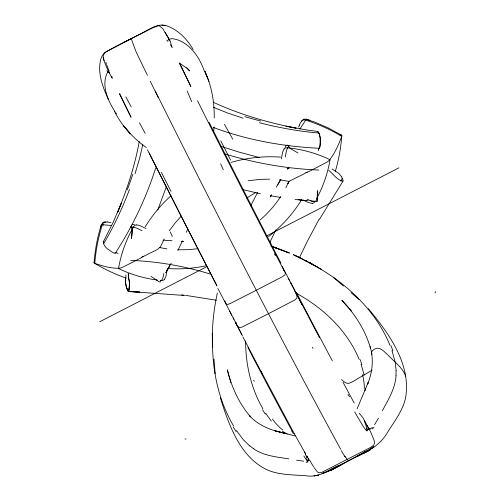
<?xml version="1.0" encoding="UTF-8"?>
<svg xmlns="http://www.w3.org/2000/svg" width="501" height="501" viewBox="0 0 501 501"><rect width="100%" height="100%" fill="white"/><g stroke="black" fill="none" stroke-linecap="round" stroke-linejoin="round"><path stroke-width="0.75" d="M341.444 176.69C341.914 177.673 344.344 181.55 342.145 181.218A3.338 0.382 33.4 0 1 341.557 180.93C336.002 178.838 333.165 173.747 328.725 170.396M212.305 336.002C212.487 321.554 214.265 307.138 217.34 293.029M112.262 78.406C108.598 71.775 105.085 64.905 103.225 57.546C102.68 54.014 105.874 51.628 108.773 50.438C118.555 45.165 128.438 40.086 138.32 34.989C147.776 30.924 157.683 21.499 168.618 26.559C179.239 30.868 187.361 39.723 193.123 49.411M128.337 273.471L128.35 276.972L129.296 280.823L129.408 284.474L128.694 291.588L127.893 290.649M214.253 117.948C214.434 101.985 211.679 85.84 204.828 71.336L207.289 77.361M212.662 336.196C211.566 367.158 217.647 398.971 233.504 425.85M128.312 274.241C128.099 278.487 130.241 282.451 129.314 286.766M132.126 232.389L132.082 228.18L131.35 225.262L132.176 229.721L131.487 238.651L132.07 233.623M132.095 233.197L132.114 232.783M125.757 277.892C123.797 279.827 129.039 299.498 129.289 287.198M125.914 274.93L125.619 282.714L126.214 286.472M213.67 132.352L214.015 126.935M318.423 150.507L318.667 147.97L318.473 149.799M405.653 376.195C402.704 367.609 393.936 361.465 387.799 354.858C384.705 352.322 381.862 348.339 377.541 348.17C374.667 348.596 370.107 350.957 371.961 354.476M94.069 262.568C95.134 249.73 97.382 236.697 101.465 224.598M364.985 390.755L365.179 388.613M288.895 181.349L287.912 183.566L288.895 181.349L302.717 174.592A18.8 3.545 -27.4 0 0 303.75 174.035A23.935 4.515 -27.4 0 0 307.332 171.987M396.053 375.681C395.251 388.551 388.288 399.66 382.382 410.72M347.957 460.406L344.726 456.085M167.209 269.344L166.169 275.218A28.544 28.031 -22.9 0 1 165.762 276.74L164.51 279.32M281.374 158.942L282.414 153.068A28.544 28.031 -22.9 0 1 282.821 151.546L284.073 148.966M285.301 156.976L285.42 156.199A22.846 4.409 -79.2 0 1 285.626 154.953L286.265 151.778A6.256 1.19 -79.1 0 1 286.735 150.024A6.645 1.24 -79 0 1 287.449 148.133M368.874 429.576L368.16 427.835M163.84 273.54L163.821 273.652A22.846 8.717 -84.9 0 1 163.608 274.886L162.881 277.836A6.256 2.373 -84.8 0 1 162.268 279.245A6.645 2.505 -84.6 0 1 161.253 280.416L160.389 280.654M139.24 141.514C134.894 165.894 126.991 189.516 117.603 212.38L121.405 203.037L113.032 222.626L103.331 241.826C103.431 244.475 105.11 246.993 107.108 248.653A3.338 0.332 33.3 0 0 107.79 249.16C109.556 249.811 114.378 254.708 115.186 252.817M141.639 257.213A23.935 4.515 -27.4 0 0 145.365 255.504A18.8 3.545 -27.4 0 0 146.417 254.996C150.181 252.661 157.759 250.118 159.562 247.569M142.729 144.858L139.56 158.56L135.051 173.747M317.571 131.901C319.2 131.613 320.058 136.66 320.258 138.476C320.126 141.658 320.515 145.547 319.469 148.296C320.177 146.129 320.884 138.965 319.607 135.107M100.275 228.149L101.321 224.636M308.985 460.244L308.29 458.578M155.711 167.891C146.148 198.083 132.345 226.922 115.142 253.5M166.157 187.211L157.79 210.025M298.677 127.047L298.878 126.471M317.039 201.377L317.534 190.668C318.448 192.891 316.45 202.035 317.039 201.377L311.171 200.957M299.792 129.195L305.698 120.121A171.079 167.992 -22.9 0 1 341.745 136.372C338.432 144.983 334.693 153.976 328.618 160.965A7.953 1.497 -27.4 0 1 326.47 162.368L316.306 167.754A50.952 9.607 -27.4 0 0 314.271 168.812L308.603 171.68A6.175 1.165 -27.4 0 1 307.213 172.256L305.898 172.67M299.016 126.095L299.379 125.156M129.465 189.528C122.338 208.266 113.84 226.515 103.632 243.78M186.372 232.301L187.593 229.439M317.609 131.757C318.498 131.293 319.112 133.817 319.456 134.644M159.994 247.719L164.253 239.002M357.094 408.81L368.26 382.332L367.653 383.966C372.5 372.224 373.859 358.985 370.151 346.723L370.602 348.59C365.436 330.328 354.952 313.902 341.851 300.299L351.376 310.927M299.51 257.495L307.814 240.355L319.231 219.025M182.508 240.831L177.893 250.381M269.726 242.641L275.882 229.921M288.012 183.341L285.883 187.712M168.674 39.886C171.117 37.469 175.425 39.385 178.237 40.061C191.42 45.259 199.874 58.072 204.276 71.061M287.449 148.158L288.012 147.2M250.581 205.942L257.583 192.559M301.589 121.154L303.6 119.15L306.499 119.288M378.462 418.141L374.573 424.691M166.52 271.555L169.056 266.989M169.776 265.649L165.781 272.738L171.223 263.182M340.799 180.961L342.321 178.275M271.536 194.927L270.352 196.906L271.536 194.964M277.836 184.349L279.013 182.37M279.408 181.706L280.604 179.721M276.251 187.18L281.005 179.452M319.594 219.125L343.116 180.974M285.056 147.294L286.34 145.227M288.338 146.68L288.996 145.647M287.43 169.288L288.632 167.378M145.284 226.746C152.317 215.192 161.04 204.665 171.129 195.647M268.542 236.61C281.6 226.295 293.022 213.839 301.696 199.611M280.773 196.417C275.093 205.222 268.029 213.1 260.144 219.995M373.539 446.353L369.826 450.086L338.119 465.961M108.999 70.403L108.823 71.549L109.324 72.946M103.331 241.826L103.945 241.789M169.344 230.717L175.187 222.92L181.224 216.163M306.161 119.363L314.647 122.05L328.405 128.043M168.518 39.836C171.173 39.328 170.703 45.942 172.25 47.551M317.703 198.816L316.933 199.586M372.425 427.372L370.245 428.887M143.173 256.312L141.902 257.289A6.175 1.165 -27.4 0 1 140.612 258.096L134.976 261.04A50.952 9.607 -27.4 0 0 132.934 262.079L122.657 267.208A7.953 1.497 -27.4 0 1 120.296 268.129C111.704 268.774 102.905 266.156 94.783 263.401A171.079 167.992 -22.9 0 1 102.373 224.698L111.504 225.525M302.247 120.553L300.706 122.413A22.251 21.85 -22.9 0 0 299.385 125.156M315.336 201.12L314.985 201.327A6.645 2.643 29.6 0 1 313.375 201.483A6.256 2.505 29.9 0 1 311.86 201.195L310.319 200.657M108.736 70.384C100.156 82.909 107.502 100.238 114.967 111.617M341.519 379.677L345.421 382.745L347.982 383.415L349.329 383.184L352.616 381.681L372.143 370.176M255.98 192.365L246.667 198.083M369.237 449.591L373.809 446.998L356.743 456.355L364.647 452.127M358.86 455.265C346.811 461.077 335.695 469.456 322.819 473.282M359.511 454.921L366.619 451.069L364.559 452.246C374.692 448.082 382.946 440.761 388.244 431.186C394.901 420.69 402.766 410.457 405.534 398.088C411.54 364.471 388.626 332.927 368.241 308.578M364.045 453.148L369.826 450.086L356.643 456.799M123.891 42.491L131.531 38.458M130.429 39.034L131.011 38.915L131.525 39.548L136.078 51.803L147.432 75.35M137.142 35.665L153.005 27.687L158.184 25.77L159.744 26.046L162.969 28.958L169.476 39.786M99.762 321.73L206.926 266.607M266.069 236.178L398.978 167.81M137.725 35.377C126.784 40.95 115.725 46.33 105.041 52.398C102.837 54.033 101.716 56.594 100.826 59.105C97.156 72.996 102.799 87.161 108.485 99.661M330.892 469.481L339.227 465.366C328.906 470.201 318.667 477.747 306.612 475.837C294.482 474.773 281.988 475.142 270.333 471.134C240.662 459.561 229.02 425.412 220.24 397.543M330.823 469.518L337.43 466.293M325.418 472.061L322.018 473.645L325.343 472.105M326.677 471.491L331.336 469.337L330.115 469.888M104.734 222.15L107.151 221.974M231.017 162.418C247.074 157.809 263.927 155.899 280.598 157.139M206.631 265.655C193.887 268.455 180.736 269.432 167.716 268.523M248.07 180.817L259.85 179.371L269.613 179.139M197.97 248.665L188.921 249.648L177.742 249.805M306.75 461.152L308.804 460.494A217.653 8.166 67.1 0 1 308.403 460.475M298.02 152.993L290.718 148.766A3.338 0.382 33.4 0 1 290.029 148.24L287.386 144.996M312.229 203.337L309.393 202.855A28.544 28.031 -22.9 0 1 307.915 202.304L303.293 200.156M136.353 224.949L138.314 225.162A23.271 22.852 -22.9 0 1 140.662 225.989L146.073 228.537M339.847 134.932L340.548 134.926A17.836 3.363 -27.4 0 1 341.839 136.322M318.824 170.058C286.71 168.718 254.777 163.138 224.06 153.688M130.673 260.401C157.546 261.39 184.236 266.094 209.944 273.941M319.644 148.309C283.503 146.536 247.3 140.224 213.37 127.442M163.013 240.148L172.087 240.762M128.788 291.494L139.81 292.114L128.381 291.432L184.756 295.509M295.089 199.467L308.234 200.751M181.18 241.438L183.454 241.607L181.944 241.469M369.826 428.95L368.36 427.679M303.694 461.158L296.661 460.219M132.659 227.11L133.711 227.241A6.645 1.077 24.7 0 1 135.639 227.798A6.256 1.033 24.8 0 1 137.287 228.425L142.077 230.648M130.348 226.909L132.076 227.059M318.893 133.047C298.784 131.356 278.869 127.717 259.324 122.726M134.544 224.717L132.239 224.498M126.465 287.273L127.054 289.002L129.358 289.252M298.258 199.711L306.036 200.594M181.606 294.851L183.604 295.108M279.339 179.803L288.939 181.393M185.602 295.358L216.419 300.237M317.866 131.475L307.138 130.047L285.946 126.152L296.122 128.212C267.64 122.526 239.478 114.416 213.082 102.185M166.965 248.884L159.763 247.588M287.136 168.248L289.202 168.574M165.768 25.701L161.823 25.056M280.76 197.463L270.496 195.716M288.789 458.866C276.784 456.968 264.09 455.904 253.719 448.896M105.605 221.962L102.993 222.344L101.478 224.749A23.215 0.689 12.2 0 1 101.766 224.742M260.307 193.712L242.121 189.466M259.7 157.602L238.664 152.003L220.979 146.33M110.946 222.682L110.164 222.488A22.251 21.85 -22.9 0 0 107.151 221.968M295.208 435.945L274.354 430.635L284.399 433.165C271.448 430.44 258.234 425.668 249.304 415.423L250.619 416.888C238.964 403.543 231.581 386.935 227.329 369.844L230.886 382.708M243.06 118.186L227.886 113.126L213.426 107.295M306.455 119.144L309.912 120.309M115.549 252.254L118.042 253.581M272.644 246.611L289.597 253.105M276.145 247.976L274.755 247.438L277.592 248.552M289.102 252.855L271.003 246.091L288.989 252.867M310.257 200.638L307.069 199.147M300.093 257.746L293.235 254.652L311.76 263.764M294.5 255.228L302.159 258.773M298.778 257.47L301.295 258.66M301.921 258.973L306.299 261.153M328.637 128.156L341.632 135.22M287.142 433.991L282.351 431.217M307.501 261.741L304.827 260.269L315.561 266.169M308.835 262.474L315.511 266.144M295.183 292.615C322.719 307.401 347.024 330.115 359.161 359.336M318.811 267.872L309.549 262.555L321.16 269.262M179.784 63.383L186.447 67.873L189.647 70.923L186.754 67.641M316.175 266.513C347.901 284.468 376.026 311.165 389.997 345.352M332.013 168.912L338.219 172.983A3.664 0.413 33.4 0 1 339.052 173.628L341.319 176.484M359.261 413.312L362.949 417.759L370.439 431.586A109.606 109.199 -39.1 0 1 371.661 434.392L374.009 440.078L374.516 442.853L373.727 445.095L370.903 447.255L321.554 472.481L319.106 472.762L317.615 472.142L314.058 467.621M146.342 147.538C133.116 138.144 121.831 125.857 114.472 111.341M249.799 446.034L243.511 439.934L236.472 430.584M333.541 277.51L343.467 286.084M351.057 292.64L359.23 299.704M283.892 270.333L285.244 272.619A88.145 16.508 -27.4 0 1 285.276 273.183L284.944 274.867L282.583 276.602L255.573 290.605L230.116 303.587L227.398 304.47L226.014 303.662A88.145 16.508 -27.4 0 1 225.644 303.28L224.936 300.876M151.001 276.327L158.742 281.6A3.338 0.332 33.3 0 0 159.343 281.906L160.339 282.025L160.207 280.817M271.323 421.116L265.649 413.287M294.851 291.313L295.195 291.795M115.737 112.731L116.533 113.846M308.841 458.935L308.541 458.496M295.346 292.02L296.749 294.782A88.426 26.578 -27.5 0 1 296.924 295.621L296.968 298.039L294.738 300.018L267.753 314.071L242.271 327.009L239.422 327.641L237.662 326.107A88.426 26.578 -27.5 0 1 237.148 325.443L217.897 288.501M307.99 457.676L306.894 456.016M367.797 426.833L366.694 425.161M313.613 466.857L312.411 464.89A109.606 109.199 -39.1 0 1 310.852 462.26L309.524 459.924M165.036 32.246L169.72 40.224M367.64 426.99L366.663 425.274M307.764 457.714L306.781 455.979M262.919 408.841C251.032 388.388 245.603 364.559 245.634 341.006M340.642 449.234C276.339 331.199 215.292 211.397 155.279 91.126M305.716 454.1L294.406 433.847M170.472 44.652L171.837 47.119M127.849 290.561L127.054 289.002M354.226 403.073L343.028 382.294M294.363 433.816L260.921 371.103M289.44 280.316L290.862 283.059M233.14 317.928L233.842 319.287M235.251 321.993L235.952 323.345M229.596 311.102L231.725 315.204M282.276 266.488L289.083 279.633M288.726 278.944L289.791 281.005M190.912 86.435L179.289 63.107M131.018 117.109L119.42 93.831M190.768 86.372L179.552 62.894M130.98 117.265L119.745 93.737M204.828 71.336L208.948 81.419M108.792 70.297L106.638 64.654M236.654 324.692L235.896 322.3M361.052 364.208L364.177 375.017M111.698 76.371L112.199 77.793M391.976 350.594L395.145 361.935L396.166 370.746M105.836 62.249L106.387 63.934M126.252 286.591L126.427 287.154M103.225 57.546L104.008 60.721M212.43 339.81L212.681 342.897M213.99 359.123L215.173 373.802M212.418 347.074L212.33 333.134L212.368 343.987M94.702 263.445A17.836 3.363 -27.4 0 1 94.482 261.628M126.058 278.055A171.079 167.992 -22.9 0 1 94.789 263.388M157.308 280.046A127.179 124.887 -22.9 0 1 118.593 268.58M118.537 268.473A127.179 124.887 -22.9 0 1 133.341 227.216M164.56 279.37A4.146 4.071 -22.9 0 1 160.915 280.485M102.448 224.717A3.889 3.82 -22.9 0 1 104.709 222.093M102.104 224.761A18.844 0.564 14.1 0 1 103.544 225.018M133.316 227.197A4.146 4.071 -22.9 0 1 136.341 224.88M341.738 136.36A171.079 167.992 -22.9 0 1 335.275 171.461M302.216 120.497A3.889 3.82 -22.9 0 1 305.673 120.184M305.829 119.758A18.681 0.964 -69.1 0 1 306.224 119.2M329.99 159.706A127.179 124.887 -22.9 0 0 287.668 147.826A4.146 4.071 -22.9 0 0 284.023 148.916M330.046 159.813A127.179 124.887 -22.9 0 1 316.657 198.54M315.267 201.089A4.146 4.071 -22.9 0 1 312.242 203.406M306.355 119.294A23.215 1.102 -67.4 0 1 306.286 119.783M306.543 119.188A22.645 1.102 -66.2 0 1 306.593 119.257M345.158 457.018A230.761 6.438 64.8 0 1 341.3 450.662M150.212 81.243A230.761 2.323 64.3 0 1 158.197 97.344M362.555 374.798A120.741 70.722 21.8 0 1 364.327 388.4M302.36 305.234A220.471 3.119 62.8 0 1 296.761 294.488M296.179 293.217A221.548 3.075 62.8 0 1 290.599 282.476M242.515 336.014A220.816 3.125 62.8 0 1 236.917 325.268M360.025 359.505A160.32 84.306 31.4 0 1 361.872 364.396M390.955 345.584A175.093 87.919 33.1 0 1 392.884 350.844M396.003 370.727A122.707 73.597 13.3 0 1 395.953 375.669M435.645 291.701A171.643 0.977 -63 0 1 435.018 292.928M374.115 427.153A171.173 18.575 -78.3 0 1 372.13 428.881M370.095 429.188A120.516 9.757 -63.3 0 1 369.838 428.919M312.95 348.32A213.965 0.839 54.7 0 1 312.229 347.306M368.586 429.62A214.678 7.985 67 0 1 368.091 429.344M364.196 420.514A217.021 6.037 64.8 0 1 367.095 430.321M332.32 360.808A220.308 2.768 62.7 0 1 296.586 292.86M280.942 263.119A220.033 3.231 62.8 0 1 209.086 122.219M166.802 40.299A217.465 3.206 62.9 0 1 167.998 41.483M232.765 139.197A212.912 8.486 59.5 0 1 224.442 124.329M260.877 121.042A228.531 111.604 2.9 0 1 244.814 116.633M254.345 381.248A205.967 0.833 54.6 0 1 253.638 380.259M304.714 452.034A217.184 5.981 64.7 0 1 307.332 461.246M262.092 373.508A221.004 3.319 62.8 0 1 243.016 337.098M217.027 286.015A219.864 3.263 62.8 0 1 149.21 152.905M216.595 285.144A219.97 2.355 62.8 0 1 147.451 149.862M106.92 70.91A217.566 3.169 62.9 0 1 108.297 72.495M145.215 133.448A213.965 8.511 59.5 0 1 139.428 122.707M131.206 106.851A211.71 13.339 56.6 0 1 125.851 96.837M265.305 414.12A160.32 80.893 -86.4 0 1 262.53 409.705M282.808 430.027A121.179 68.43 -77.7 0 1 272.394 419.105M236.134 431.536A175.093 84.062 -88 0 1 233.122 426.833M253.775 448.783A122.707 71.712 -68.7 0 1 249.893 445.859M186.028 439.064A171.643 1.935 8.5 0 1 184.988 438.914M308.153 461.79A171.173 14.729 24 0 1 306.224 462.323M308.484 460.168A120.516 7.703 8.9 0 1 308.76 460.488M308.741 459.868A213.965 6.983 70.9 0 1 308.66 460.294M293.386 433.666A214.678 1.772 58.6 0 1 291.782 431.117M307.695 461.033A217.991 6.118 63.9 0 1 303.819 455.966M292.189 431.179A220.308 3.626 62.9 0 1 247.92 347.6M241.87 334.63A220.559 3.282 62.8 0 1 235.677 322.738M171.048 191.463A217.465 3.1 62.7 0 1 161.291 172.269M170.29 231.919A212.912 2.323 66.1 0 1 172.363 236.566M132.809 174.279A228.531 114.466 -56.6 0 1 127.216 189.835M368.504 428.818A205.967 6.745 71 0 1 368.448 429.307M349.541 396.836A217.653 1.866 58.5 0 1 347.932 394.287M275.393 255.604A217.184 0.313 60.8 0 1 274.348 253.731M366.751 428.249A218.649 6.043 63.8 0 1 354.733 411.941M319.557 337.824A221.004 3.094 62.8 0 1 301.207 302.773M301.765 303.963A221.292 3.294 62.8 0 1 290.668 282.627M284.067 270.747A219.97 3.144 62.8 0 1 197.494 100.72M230.566 160.044A217.566 3.144 62.7 0 1 220.778 140.8M220.628 163.802A213.965 2.317 66 0 1 223.252 169.651M187.167 91.019A211.71 7.239 69 0 1 191.676 101.628M340.273 465.222L330.309 470.539L340.273 465.222M318.467 475.161L314.108 475.831L318.467 475.161M130.354 133.786L123.277 125.488L130.354 133.786"/></g></svg>
